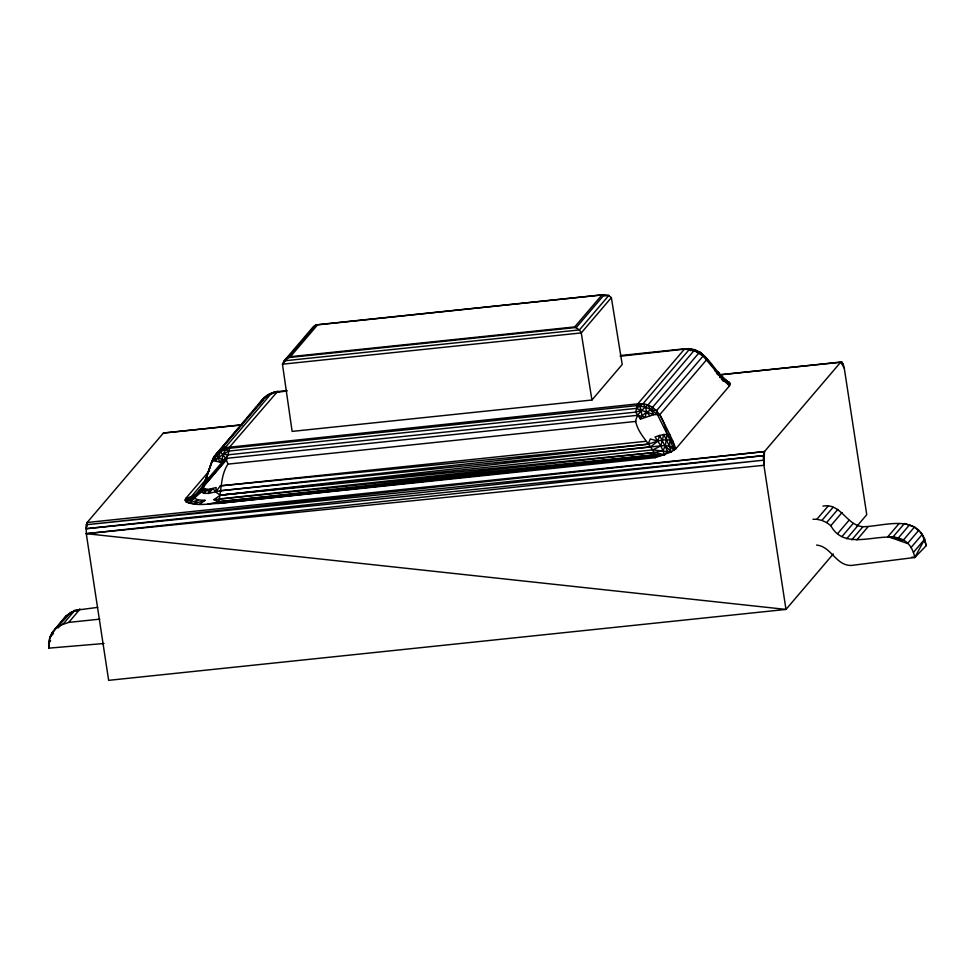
<?xml version="1.0" encoding="UTF-8"?>
<svg xmlns="http://www.w3.org/2000/svg" width="975" height="975" viewBox="0 0 975 975"><rect width="100%" height="100%" fill="white"/><g stroke="black" fill="none" stroke-linecap="round" stroke-linejoin="round"><path stroke-width="1.46" d="M856.903 526.256L866.751 514.702L844.265 368.172L843.143 364.236L841.9 362.066L840.755 362.115L764.473 451.571L763.449 455.63L763.925 465.294L785.984 609.424L108.652 680.343L86.275 533.666L86.336 524.721L87.153 522.49L163.422 433.034L242.044 424.795M209.601 470.498L186.054 498.103L185.14 500.224L186.14 501.893C196.146 506.281 207.638 503.831 218.181 503.429C222.044 490.474 219.984 476.336 227.943 464.124L225.786 458.433L220.423 451.73L220.655 449.816L267.15 395.302L274.95 391.974L286.699 390.475M86.275 533.666L763.925 465.294L764.473 451.571L87.153 522.49L86.032 528.718L763.413 460.212L86.275 533.666L785.984 609.424L833.259 553.983M104.057 643.5L48.957 648.131L49.725 637.784L51.821 633.08L66.166 615.847L74.831 610.374L97.695 607.388M86.824 526.683L87.153 522.49M220.411 490.766L650.557 446.891C658.844 446.355 668.375 443.674 675.846 448.78L729.519 385.832L730.238 383.723C716.198 374.985 710.397 356.302 694.761 349.732L647.875 405.088C642.525 409.5 636.565 413.9 635.688 421.432C638.576 435.447 651.007 443.893 655.797 456.483L219.107 501.686L213.903 499.7L655.505 454.752L664.633 454.728L660.818 445.867L655.066 436.983L659.636 435.472L667.461 451.011L664.633 454.728L655.797 456.483L218.181 503.429L655.383 457.653L671.153 451.998L675.846 448.78L672.811 441.066C664.682 437.872 655.956 441.724 648.217 444.173L220.411 490.766L208.869 493.374L203.873 493.35L204.311 488.78L203.19 485.952L213.854 456.909L263.311 398.434C267.503 394.692 273.073 391.511 278.85 391.974L277.631 391.414C269.527 392.706 262.909 398.032 258.399 404.662M199.4 504.392L204.994 500.333L198.413 499.943L188.931 503.161L201.216 491.875L212.075 460.883L213.403 460.724L216.828 452.961L225.14 447.647L637.796 403.869C655.7 401.846 663.999 419.311 667.168 434.168L665.291 445.66L663.085 450.572L654.505 452.534L219.802 498.883M277.631 391.414L230.051 446.55L227.979 454.813L223.287 462.747L213.403 460.724L228.43 451.108L636.163 408.415L653.884 414.619L659.88 414.558L706.363 360.043L705.705 357.52L700.342 352.438L685.376 348.733L620.441 355.534M620.149 356.241L688.716 348.66L697.734 351.865L704.072 355.753L694.761 349.732L688.716 348.66L684.279 349.342L637.796 403.869L635.724 412.12L640.429 419.067L653.884 414.619L647.875 405.088M223.287 462.747L221.983 460.005L223.043 454.155L225.944 449.438L229.125 448.305L636.87 405.612L642.878 403.906L689.362 349.391L694.761 349.732L690.215 350.586M48.957 648.131C46.276 632.47 62.656 623.805 70.163 612.617L79.926 609.253L68.713 622.403L58.951 625.767M636.163 408.415L642.878 403.906L645.767 407.197L646.425 412.035L645.206 417.081L637.662 415.301L225.786 458.433L219.168 461.687L218.558 456.836L220.423 451.73L225.14 447.647L271.623 393.132L287.113 390.926M204.994 500.333L193.403 504.002L198.413 499.943L194.707 498.432L186.14 501.893L201.216 491.875L204.311 488.78L207.651 489.413L208.869 493.374L210.064 489.145L216.158 487.476L215.78 492.082L220.252 495.178L654.505 452.534L664.633 454.728M213.903 499.7L220.252 495.178L650.557 446.891L657.893 441.041L659.636 435.472L663.743 434.509L669.727 434.46L672.811 441.066L667.168 434.168L657.308 414.278L656.602 410.56L703.085 356.033L700.342 352.438L697.734 351.865M655.383 457.653L655.797 456.483M239.033 427.379L213.854 456.909C206.334 472.156 205.993 496.58 185.14 500.224M259.35 404.662L263.031 399.774M228.747 454.435L204.226 483.198L201.021 490.206L201.216 491.875L203.873 493.35L205.725 489.292M640.429 419.067L641.818 416.045L646.425 412.035L651.337 409.902L656.602 410.56M657.308 414.278L651.337 409.902L652.519 407.343L699.014 352.828L700.342 352.438M203.19 485.952C200.472 493.472 192.294 496.677 185.348 499.212L194.208 496.921L226.748 459.493M201.216 491.875L203.385 487.78M816.611 545.074C831.309 546.475 835.758 565.61 851.199 565.463L914.83 557.468L924.678 539.199C914.343 514.044 882.716 526.585 862.96 526.707C846.519 525.501 840.986 502.759 822.961 506.11M194.707 498.432L194.208 496.921L195.451 494.849L204.275 484.49M215.816 461.004L218.558 456.836L215.828 455.496L213.854 456.909M220.252 495.178L652.836 449.889L660.818 445.867L663.743 434.509L669.398 446.099L674.005 450.352L672.969 447.147L674.444 445.014L670.057 440.139L667.168 434.168M645.535 441.334L220.289 485.855L215.78 492.082L212.916 488.487L208.869 493.374M199.278 491.705L226.773 458.993M51.821 633.08L66.166 615.847L71.175 613.446M49.725 637.784L53.467 633.397M58.134 627.912L60.938 624.634M288.064 357.63L290.44 356.679L317.582 324.846L604.293 294.657L608.79 295.474L611.362 297.631L622.208 364.492L591.923 400.018L292.122 431.401L282.457 364.199L284.176 360.835L313.548 326.393L316.022 324.846L604.293 294.657L576.335 327.454L288.064 357.63L284.176 360.835L579.43 329.916L608.79 295.474L604.244 295.949M74.831 610.374L63.619 623.525L54.953 629.009M48.75 642.891L50.615 640.697M240.971 425.1L244.847 420.566M246.785 418.287L250.66 413.753M252.598 411.474L256.462 406.928M224.469 446.696L211.88 461.467C214.634 455.691 219.753 451.181 225.944 449.438L228.43 451.108M186.054 498.103L190.966 497.018L207.638 477.457M290.44 356.679L574.689 326.918L601.843 295.084M611.362 297.631L581.271 332.914L282.457 364.199L316.022 324.846L317.582 324.846M813.016 519.273L816.855 519.285L828.08 506.135M816.855 519.285L821.901 520.406L833.125 507.256M821.901 520.406L826.642 522.563L837.854 509.413M911.832 557.176L914.83 557.468C904.861 512.887 849.53 560.735 830.834 525.671L842.047 512.521M837.769 533.471L848.981 520.321M841.961 536.579L853.186 523.429M846.702 538.748L857.915 525.586M851.748 539.87L862.96 526.707M856.867 539.882L868.079 526.732M899.169 523.477L887.957 536.628L907.53 543.489L918.743 530.339M893.234 536.677L904.447 523.514L914.489 527.036L917.378 529.815M909.638 524.721L898.426 537.883L887.957 536.628L903.264 540.187L914.489 527.036M910.979 547.609L922.192 534.458L920.266 532.606M913.453 552.35L924.678 539.199L926.25 545.622L914.83 557.468M203.873 493.35L207.651 489.413L210.064 489.145M265.98 397.093L269.417 394.266L271.891 394.119M76.172 611.045L79.926 609.253M216.828 452.961L220.423 451.73M636.87 405.612L639.722 406.124L641.27 410.365L635.724 412.12L227.979 454.813L223.043 454.155M263.311 398.434L264.834 398.032M207.602 504.258L219.107 501.686L655.505 454.752M764.473 451.571L86.336 524.721L763.449 455.63L763.925 465.294M86.032 528.718L763.449 455.63M718.295 374.936L840.755 362.115L843.143 364.236M241.678 424.917L163.422 433.034M719.428 374.888L841.9 362.066M723.304 380.835L726.338 380.518M227.943 464.124L635.688 421.432M68.713 622.403L99.803 619.149M220.289 485.855L648.217 444.173L650.276 438.969L657.893 441.041M721.488 378.653L728.678 381.981L730.238 383.723L722.402 377.91L714.955 370.585L725.766 379.957L729.519 385.832L725.315 381.883L724.157 378.897L722.56 378.982L703.085 356.033L694.358 350.573M190.966 497.018L194.208 496.921M684.279 349.342L689.362 349.391L688.716 348.66M722.902 380.689L728.678 381.981L721.512 379.421M723.145 380.652L725.778 380.798L723.048 380.213M652.836 449.889L671.153 451.998L669.398 446.099L670.057 440.139L672.969 447.147M692.579 350.183L685.376 348.733M229.125 448.305L225.14 447.647L225.944 449.438M639.722 406.124L645.767 407.197L651.337 409.902M719.818 377.435L722.402 377.91L730.238 383.723M723.657 380.396L725.778 380.798M721.768 379.287L725.729 380.347L716.564 373.498M574.689 326.918L579.43 329.916L581.271 332.914L591.923 400.018M721.817 379.433L728.678 381.981M719.587 376.789L722.402 377.91M719.002 374.961L722.17 376.606L728.02 382.566L725.315 381.883L717.466 371.512L724.157 378.897M703.085 356.033L705.705 357.52L719.757 375.789L719.087 373.279M826.642 522.563L830.834 525.671M218.558 456.836L221.983 460.005M646.425 412.035L649.777 415.569M665.291 445.66L671.153 451.998M840.755 362.115L844.265 368.172M659.88 414.558L669.727 434.46M922.192 534.458L926.25 545.622M641.27 410.365L641.818 416.045"/></g></svg>
